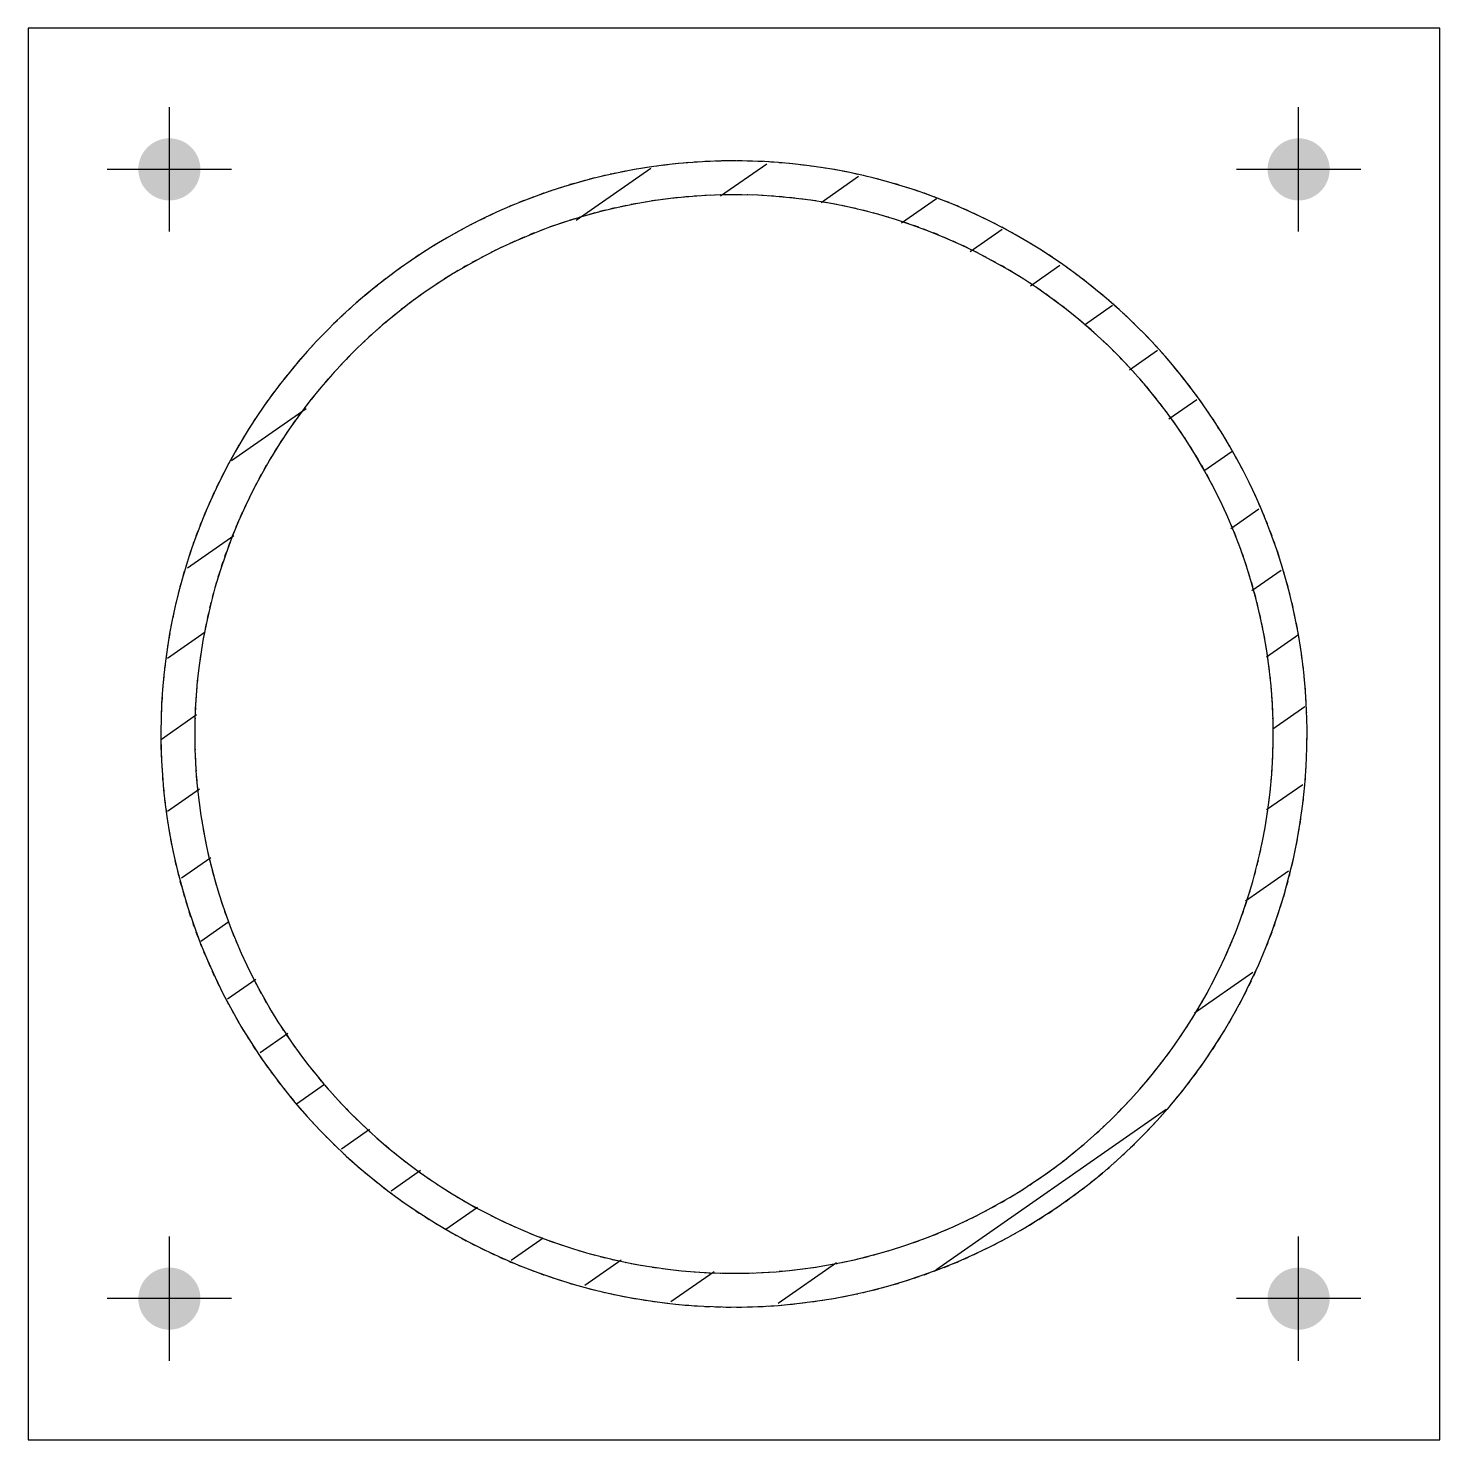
# Model space of a CAD drawing. Header units: millimetres. Extents: x 15962 to 71432, y 9666 to 72266.
# Drawn here: x 28747 to 29247, y 29235 to 29735 of the extents above; entities that cross this region are included whole.
import ezdxf

# ---------------------------------------------------------------- set-up
doc = ezdxf.new("R2010")
doc.units = ezdxf.units.MM
doc.header["$LTSCALE"] = 2
doc.linetypes.add('DXK_LINE_DOT1', pattern=[1.8814, 0.9407, -0.9407])

msp = doc.modelspace()

# ---------------------------------------------------------------- hatches: boundary and pattern name
at = {"linetype": 'Continuous'}
for points in [[(28785.8314, 29685.2323, -1), (28807.8314, 29685.2323, -1)], [(29185.8314, 29685.2323, -1), (29207.8314, 29685.2323, -1)], [(28785.8314, 29285.2323, -1), (28807.8314, 29285.2323, -1)], [(29185.8314, 29285.2323, -1), (29207.8314, 29285.2323, -1)]]:
    msp.add_hatch(color=3, dxfattribs=at).paths.add_polyline_path(points)
h = msp.add_hatch(dxfattribs=at)
h.set_pattern_fill('', scale=7, angle=-10.104053, style=0, pattern_type=0)
h.set_pattern_definition([(34.896, (29196.747, 29520.483), (-12.7147, 18.2288), [])])
h.paths.add_polyline_path([(29199.8314, 29485.2323), (29196.7473, 29520.4829), (29187.589, 29554.6624), (29172.6345, 29586.7323), (29152.3384, 29615.7182), (29127.3173, 29640.7393), (29098.3314, 29661.0354), (29066.2615, 29675.9899), (29032.0819, 29685.1483), (28996.8314, 29688.2323), (28961.5808, 29685.1483), (28927.4013, 29675.9899), (28895.3314, 29661.0354), (28866.3455, 29640.7393), (28841.3243, 29615.7182), (28821.0282, 29586.7323), (28806.0738, 29554.6624), (28796.9154, 29520.4829), (28793.8314, 29485.2323), (28796.9154, 29449.9817), (28806.0738, 29415.8022), (28821.0282, 29383.7323), (28841.3243, 29354.7464), (28866.3455, 29329.7253), (28895.3314, 29309.4291), (28927.4013, 29294.4747), (28961.5808, 29285.3163), (28996.8314, 29282.2323), (29032.0819, 29285.3163), (29066.2615, 29294.4747), (29098.3314, 29309.4291), (29127.3173, 29329.7253), (29152.3384, 29354.7464), (29172.6345, 29383.7323), (29187.589, 29415.8022), (29196.7473, 29449.9817)])
h.paths.add_polyline_path([(29176.3127, 29419.9064), (29162.2422, 29389.7323), (29143.1459, 29362.4598), (29119.6038, 29338.9178), (29092.3314, 29319.8214), (29062.1572, 29305.751), (29029.9982, 29297.134), (28996.8314, 29294.2323), (28963.6646, 29297.134), (28931.5055, 29305.751), (28901.3314, 29319.8214), (28874.0589, 29338.9178), (28850.5169, 29362.4598), (28831.4205, 29389.7323), (28817.3501, 29419.9064), (28808.7331, 29452.0655), (28805.8314, 29485.2323), (28808.7331, 29518.3991), (28817.3501, 29550.5581), (28831.4205, 29580.7323), (28850.5169, 29608.0047), (28874.0589, 29631.5468), (28901.3314, 29650.6431), (28931.5055, 29664.7136), (28963.6646, 29673.3306), (28996.8314, 29676.2323), (29029.9982, 29673.3306), (29062.1572, 29664.7136), (29092.3314, 29650.6431), (29119.6038, 29631.5468), (29143.1459, 29608.0047), (29162.2422, 29580.7323), (29176.3127, 29550.5581), (29184.9297, 29518.3991), (29187.8314, 29485.2323), (29184.9297, 29452.0655)])

# ---------------------------------------------------------------- linework, layer by layer
at = {"color": 3, "linetype": 'Continuous'}
for p, q in [((28796.8314, 29663.2323), (28796.8314, 29707.2323)), ((29196.8314, 29663.2323), (29196.8314, 29707.2323)), ((28818.8314, 29685.2323), (28774.8314, 29685.2323)), ((29218.8314, 29685.2323), (29174.8314, 29685.2323)), ((28796.8314, 29263.2323), (28796.8314, 29307.2323)), ((29196.8314, 29263.2323), (29196.8314, 29307.2323)), ((28818.8314, 29285.2323), (28774.8314, 29285.2323)), ((29218.8314, 29285.2323), (29174.8314, 29285.2323))]:
    msp.add_line(p, q, dxfattribs=at)
at = {"color": 7, "linetype": 'Continuous'}
msp.add_lwpolyline([(29246.8314, 29235.2323), (29246.8314, 29735.2323), (28746.8314, 29735.2323), (28746.8314, 29235.2323)], close=True, dxfattribs=at)
for points in [[(29196.7473, 29520.4829, 1), (28796.9154, 29449.9817, 1)], [(29184.9297, 29452.0655, 1), (28808.7331, 29518.3991, 1)]]:
    msp.add_lwpolyline(points, format="xyb", close=True, dxfattribs=at)
at = {"color": 7, "linetype": 'DXK_LINE_DOT1'}
for points in [[(28793.8314, 29485.2323, 1), (29199.8314, 29485.2323, 1)], [(28805.8314, 29485.2323, 1), (29187.8314, 29485.2323, 1)]]:
    msp.add_lwpolyline(points, format="xyb", close=True, dxfattribs=at)

doc.saveas('drawing.dxf')
